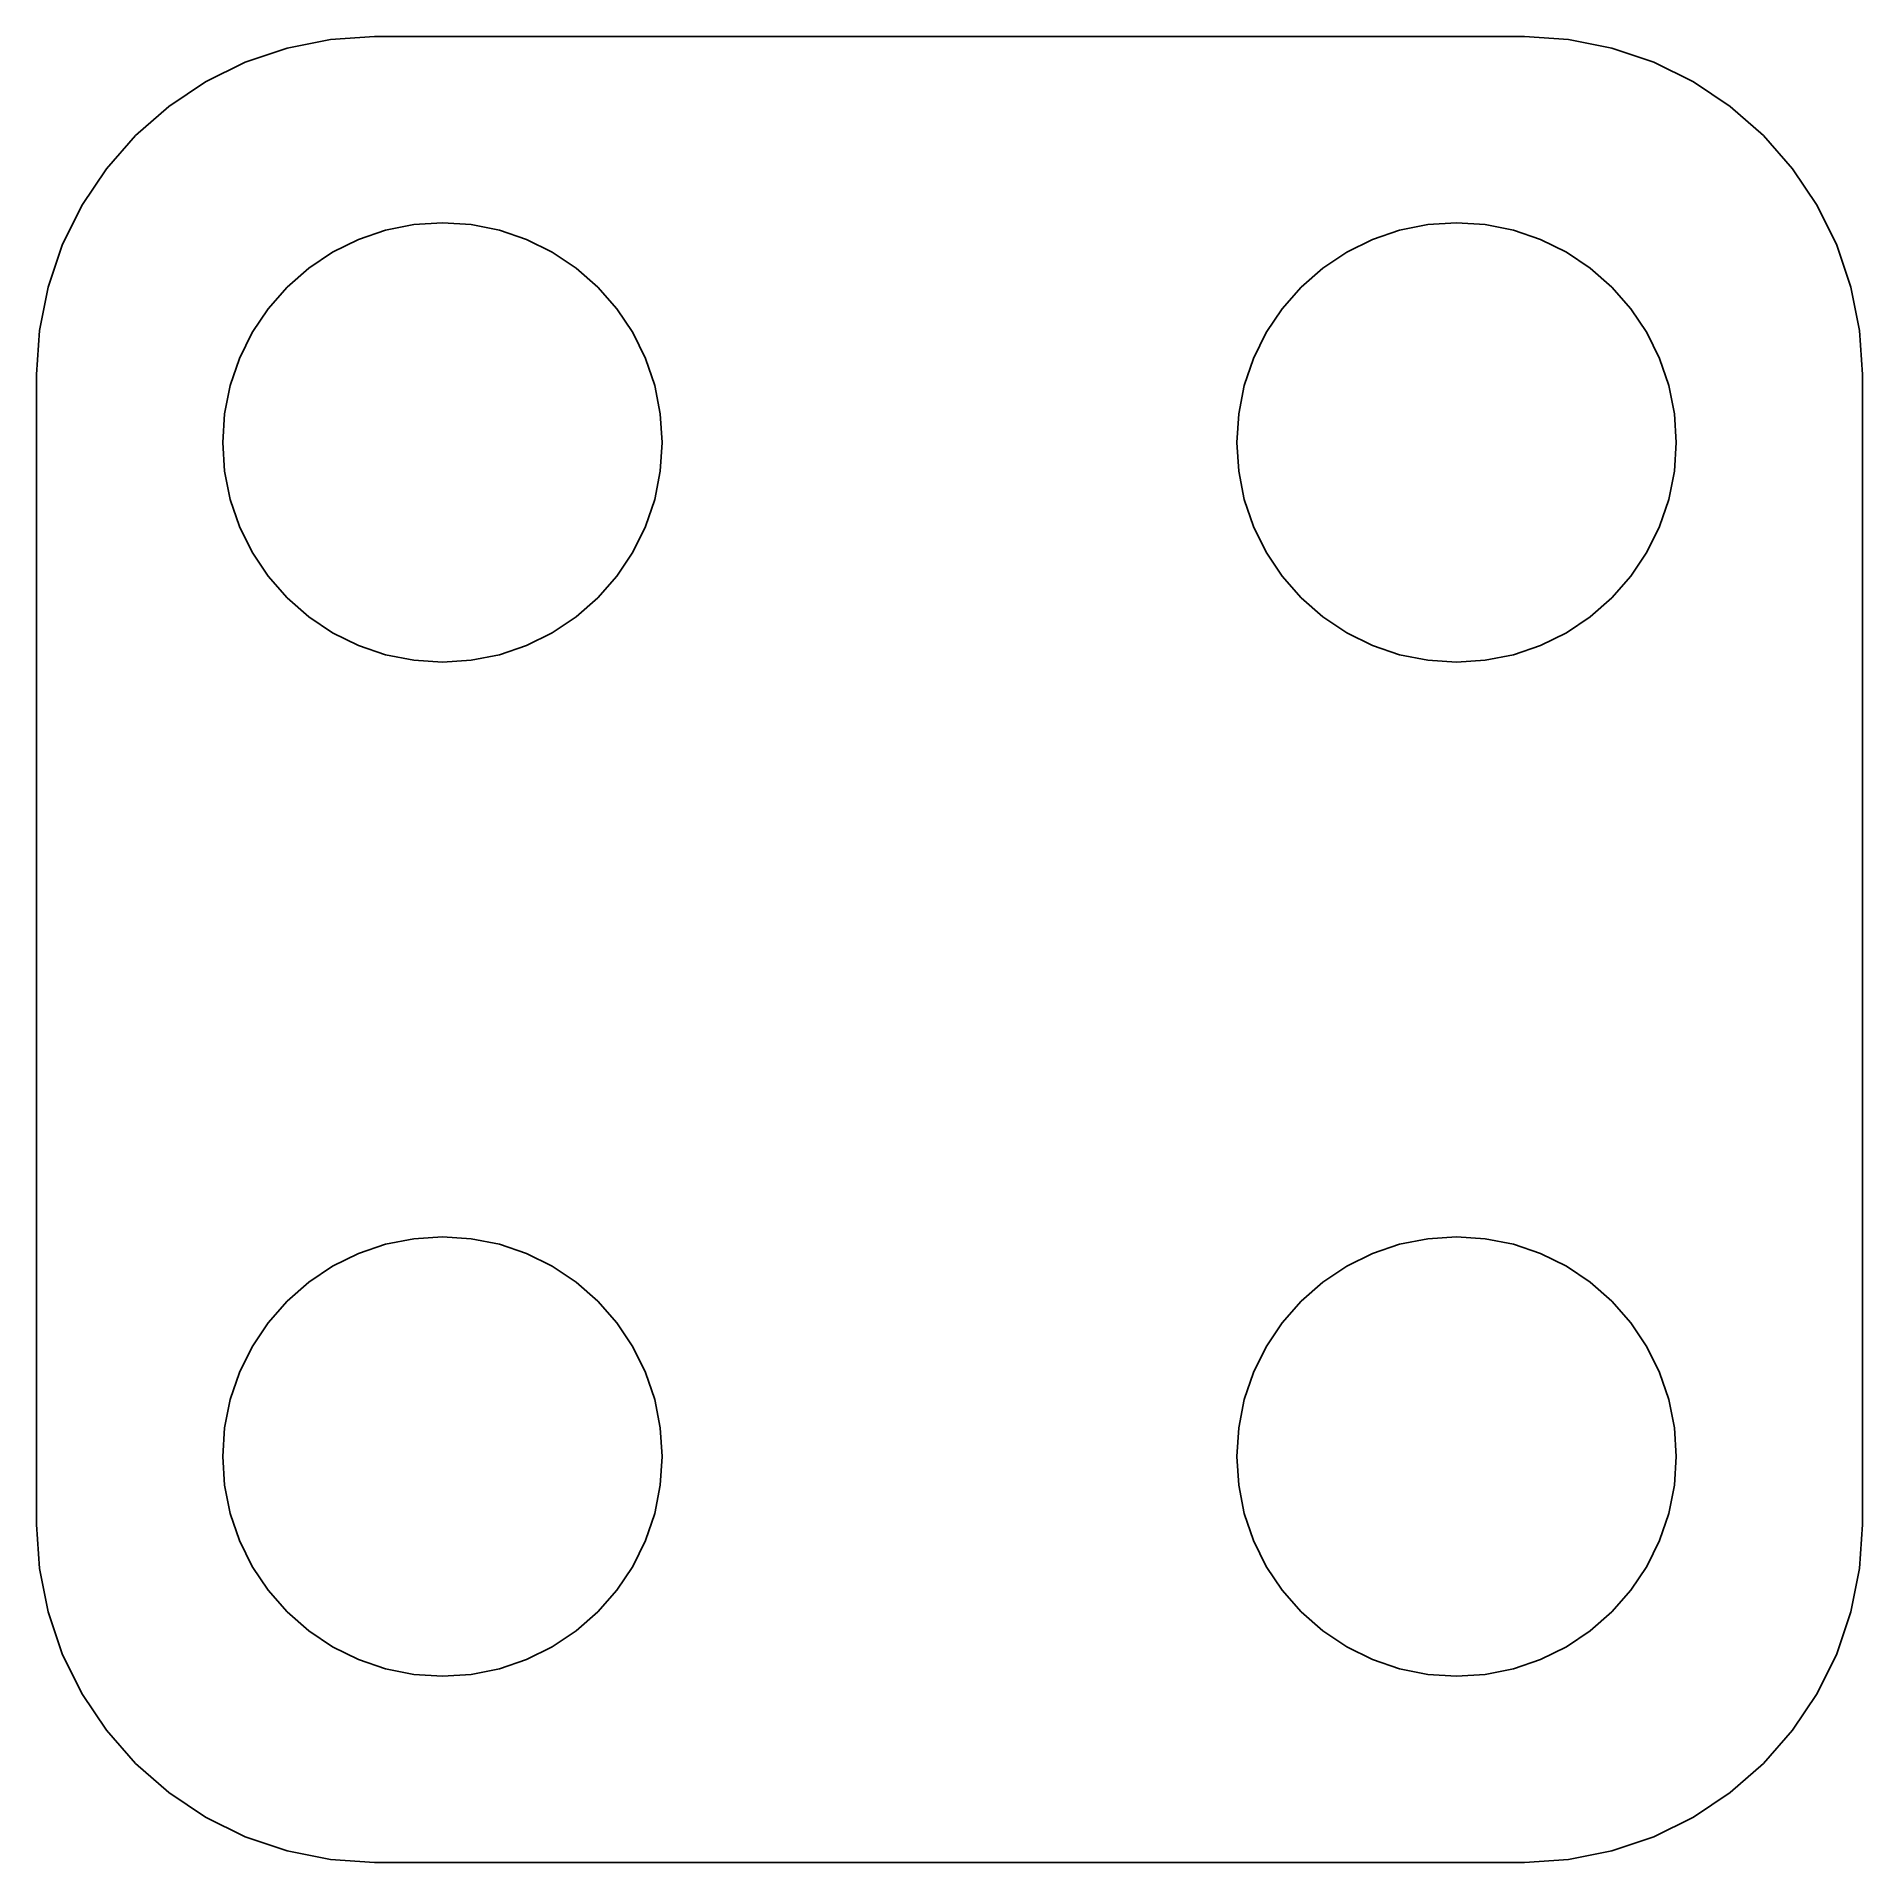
# Model space of a CAD drawing. Header units: metres. Extents: x -13.5 to 13.5, y -13.5 to 13.5.
import ezdxf

# ---------------------------------------------------------------- set-up
doc = ezdxf.new("R2010")
doc.units = ezdxf.units.M

msp = doc.modelspace()

# ---------------------------------------------------------------- linework, layer by layer
for p, q in [((-8.50499, 13.505), (-9.15762, 13.4622)), ((8.50499, 13.505), (-8.50499, 13.505)), ((9.15762, 13.4622), (8.50499, 13.505)), ((-9.79909, 13.3346), (-10.4184, 13.1244)), ((-9.15762, 13.4622), (-9.79909, 13.3346)), ((9.79909, 13.3346), (9.15762, 13.4622)), ((10.4184, 13.1244), (9.79909, 13.3346)), ((-10.4184, 13.1244), (-11.005, 12.8351)), ((11.005, 12.8351), (10.4184, 13.1244)), ((-11.005, 12.8351), (-11.5488, 12.4718)), ((11.5488, 12.4718), (11.005, 12.8351)), ((-11.5488, 12.4718), (-12.0405, 12.0405)), ((12.0405, 12.0405), (11.5488, 12.4718)), ((-12.0405, 12.0405), (-12.4718, 11.5488)), ((12.4718, 11.5488), (12.0405, 12.0405)), ((-12.4718, 11.5488), (-12.8351, 11.005)), ((12.8351, 11.005), (12.4718, 11.5488)), ((-12.8351, 11.005), (-13.1244, 10.4184)), ((13.1244, 10.4184), (12.8351, 11.005)), ((-8.74371, 10.5026), (-8.34116, 10.6393)), ((-8.34116, 10.6393), (-7.92421, 10.7222)), ((-7.92421, 10.7222), (-7.5, 10.75)), ((-7.5, 10.75), (-7.07578, 10.7222)), ((-7.07578, 10.7222), (-6.65883, 10.6393)), ((-6.65883, 10.6393), (-6.25627, 10.5026)), ((6.25627, 10.5026), (6.65883, 10.6393)), ((6.65883, 10.6393), (7.07578, 10.7222)), ((7.07578, 10.7222), (7.5, 10.75)), ((7.5, 10.75), (7.92421, 10.7222)), ((7.92421, 10.7222), (8.34116, 10.6393)), ((8.34116, 10.6393), (8.74371, 10.5026)), ((-13.1244, 10.4184), (-13.3346, 9.79909)), ((-9.47847, 10.0784), (-9.125, 10.3146)), ((-9.125, 10.3146), (-8.74371, 10.5026)), ((-6.25627, 10.5026), (-5.875, 10.3146)), ((-5.875, 10.3146), (-5.52151, 10.0784)), ((5.52151, 10.0784), (5.875, 10.3146)), ((5.875, 10.3146), (6.25627, 10.5026)), ((8.74371, 10.5026), (9.125, 10.3146)), ((9.125, 10.3146), (9.47847, 10.0784)), ((13.3346, 9.79909), (13.1244, 10.4184)), ((-9.7981, 9.7981), (-9.47847, 10.0784)), ((-5.52151, 10.0784), (-5.20189, 9.7981)), ((5.20189, 9.7981), (5.52151, 10.0784)), ((9.47847, 10.0784), (9.7981, 9.7981)), ((-13.3346, 9.79909), (-13.4622, 9.15762)), ((-10.0784, 9.47847), (-9.7981, 9.7981)), ((-5.20189, 9.7981), (-4.9216, 9.47847)), ((4.9216, 9.47847), (5.20189, 9.7981)), ((9.7981, 9.7981), (10.0784, 9.47847)), ((13.4622, 9.15762), (13.3346, 9.79909)), ((-10.3146, 9.125), (-10.0784, 9.47847)), ((-4.9216, 9.47847), (-4.68541, 9.125)), ((4.68541, 9.125), (4.9216, 9.47847)), ((10.0784, 9.47847), (10.3146, 9.125)), ((-13.4622, 9.15762), (-13.505, 8.50499)), ((-10.5026, 8.74371), (-10.3146, 9.125)), ((-4.68541, 9.125), (-4.49739, 8.74371)), ((4.49739, 8.74371), (4.68541, 9.125)), ((10.3146, 9.125), (10.5026, 8.74371)), ((13.505, 8.50499), (13.4622, 9.15762)), ((-10.6393, 8.34116), (-10.5026, 8.74371)), ((-4.49739, 8.74371), (-4.36073, 8.34116)), ((4.36073, 8.34116), (4.49739, 8.74371)), ((10.5026, 8.74371), (10.6393, 8.34116)), ((-13.505, 8.50499), (-13.505, -8.50499)), ((13.505, -8.50499), (13.505, 8.50499)), ((-10.7222, 7.92421), (-10.6393, 8.34116)), ((-4.36073, 8.34116), (-4.2778, 7.92421)), ((4.2778, 7.92421), (4.36073, 8.34116)), ((10.6393, 8.34116), (10.7222, 7.92421)), ((-10.75, 7.5), (-10.7222, 7.92421)), ((-4.2778, 7.92421), (-4.25, 7.5)), ((4.25, 7.5), (4.2778, 7.92421)), ((10.7222, 7.92421), (10.75, 7.5)), ((-10.7222, 7.07578), (-10.75, 7.5)), ((-4.25, 7.5), (-4.2778, 7.07578)), ((4.2778, 7.07578), (4.25, 7.5)), ((10.75, 7.5), (10.7222, 7.07578)), ((-10.6393, 6.65883), (-10.7222, 7.07578)), ((-4.2778, 7.07578), (-4.36073, 6.65883)), ((4.36073, 6.65883), (4.2778, 7.07578)), ((10.7222, 7.07578), (10.6393, 6.65883)), ((-10.5026, 6.25627), (-10.6393, 6.65883)), ((-4.36073, 6.65883), (-4.49739, 6.25627)), ((4.49739, 6.25627), (4.36073, 6.65883)), ((10.6393, 6.65883), (10.5026, 6.25627)), ((-10.3146, 5.875), (-10.5026, 6.25627)), ((-4.49739, 6.25627), (-4.68541, 5.875)), ((4.68541, 5.875), (4.49739, 6.25627)), ((10.5026, 6.25627), (10.3146, 5.875)), ((-10.0784, 5.52151), (-10.3146, 5.875)), ((-4.68541, 5.875), (-4.9216, 5.52151)), ((4.9216, 5.52151), (4.68541, 5.875)), ((10.3146, 5.875), (10.0784, 5.52151)), ((-9.7981, 5.20189), (-10.0784, 5.52151)), ((-4.9216, 5.52151), (-5.20189, 5.20189)), ((5.20189, 5.20189), (4.9216, 5.52151)), ((10.0784, 5.52151), (9.7981, 5.20189)), ((-9.47847, 4.9216), (-9.7981, 5.20189)), ((-5.20189, 5.20189), (-5.52151, 4.9216)), ((5.52151, 4.9216), (5.20189, 5.20189)), ((9.7981, 5.20189), (9.47847, 4.9216)), ((-9.125, 4.68541), (-9.47847, 4.9216)), ((-5.52151, 4.9216), (-5.875, 4.68541)), ((5.875, 4.68541), (5.52151, 4.9216)), ((9.47847, 4.9216), (9.125, 4.68541)), ((-8.74371, 4.49739), (-9.125, 4.68541)), ((-5.875, 4.68541), (-6.25627, 4.49739)), ((6.25627, 4.49739), (5.875, 4.68541)), ((9.125, 4.68541), (8.74371, 4.49739)), ((-8.34116, 4.36073), (-8.74371, 4.49739)), ((-7.92421, 4.2778), (-8.34116, 4.36073)), ((-6.65883, 4.36073), (-7.07578, 4.2778)), ((-6.25627, 4.49739), (-6.65883, 4.36073)), ((6.65883, 4.36073), (6.25627, 4.49739)), ((7.07578, 4.2778), (6.65883, 4.36073)), ((8.34116, 4.36073), (7.92421, 4.2778)), ((8.74371, 4.49739), (8.34116, 4.36073)), ((-7.5, 4.25), (-7.92421, 4.2778)), ((-7.07578, 4.2778), (-7.5, 4.25)), ((7.5, 4.25), (7.07578, 4.2778)), ((7.92421, 4.2778), (7.5, 4.25)), ((-8.34116, -4.36073), (-7.92421, -4.2778)), ((-7.92421, -4.2778), (-7.5, -4.25)), ((-7.5, -4.25), (-7.07578, -4.2778)), ((-7.07578, -4.2778), (-6.65883, -4.36073)), ((6.65883, -4.36073), (7.07578, -4.2778)), ((7.07578, -4.2778), (7.5, -4.25)), ((7.5, -4.25), (7.92421, -4.2778)), ((7.92421, -4.2778), (8.34116, -4.36073)), ((-9.125, -4.68541), (-8.74371, -4.49739)), ((-8.74371, -4.49739), (-8.34116, -4.36073)), ((-6.65883, -4.36073), (-6.25627, -4.49739)), ((-6.25627, -4.49739), (-5.875, -4.68541)), ((5.875, -4.68541), (6.25627, -4.49739)), ((6.25627, -4.49739), (6.65883, -4.36073)), ((8.34116, -4.36073), (8.74371, -4.49739)), ((8.74371, -4.49739), (9.125, -4.68541)), ((-9.47847, -4.9216), (-9.125, -4.68541)), ((-5.875, -4.68541), (-5.52151, -4.9216)), ((5.52151, -4.9216), (5.875, -4.68541)), ((9.125, -4.68541), (9.47847, -4.9216)), ((-9.7981, -5.20189), (-9.47847, -4.9216)), ((-5.52151, -4.9216), (-5.20189, -5.20189)), ((5.20189, -5.20189), (5.52151, -4.9216)), ((9.47847, -4.9216), (9.7981, -5.20189)), ((-10.0784, -5.52151), (-9.7981, -5.20189)), ((-5.20189, -5.20189), (-4.9216, -5.52151)), ((4.9216, -5.52151), (5.20189, -5.20189)), ((9.7981, -5.20189), (10.0784, -5.52151)), ((-10.3146, -5.875), (-10.0784, -5.52151)), ((-4.9216, -5.52151), (-4.68541, -5.875)), ((4.68541, -5.875), (4.9216, -5.52151)), ((10.0784, -5.52151), (10.3146, -5.875)), ((-10.5026, -6.25627), (-10.3146, -5.875)), ((-4.68541, -5.875), (-4.49739, -6.25627)), ((4.49739, -6.25627), (4.68541, -5.875)), ((10.3146, -5.875), (10.5026, -6.25627)), ((-10.6393, -6.65883), (-10.5026, -6.25627)), ((-4.49739, -6.25627), (-4.36073, -6.65883)), ((4.36073, -6.65883), (4.49739, -6.25627)), ((10.5026, -6.25627), (10.6393, -6.65883)), ((-10.7222, -7.07578), (-10.6393, -6.65883)), ((-4.36073, -6.65883), (-4.2778, -7.07578)), ((4.2778, -7.07578), (4.36073, -6.65883)), ((10.6393, -6.65883), (10.7222, -7.07578)), ((-10.75, -7.5), (-10.7222, -7.07578)), ((-4.2778, -7.07578), (-4.25, -7.5)), ((4.25, -7.5), (4.2778, -7.07578)), ((10.7222, -7.07578), (10.75, -7.5)), ((-10.7222, -7.92421), (-10.75, -7.5)), ((-4.25, -7.5), (-4.2778, -7.92421)), ((4.2778, -7.92421), (4.25, -7.5)), ((10.75, -7.5), (10.7222, -7.92421)), ((-10.6393, -8.34116), (-10.7222, -7.92421)), ((-4.2778, -7.92421), (-4.36073, -8.34116)), ((4.36073, -8.34116), (4.2778, -7.92421)), ((10.7222, -7.92421), (10.6393, -8.34116)), ((-10.5026, -8.74371), (-10.6393, -8.34116)), ((-4.36073, -8.34116), (-4.49739, -8.74371)), ((4.49739, -8.74371), (4.36073, -8.34116)), ((10.6393, -8.34116), (10.5026, -8.74371)), ((-13.505, -8.50499), (-13.4622, -9.15762)), ((13.4622, -9.15762), (13.505, -8.50499)), ((-10.3146, -9.125), (-10.5026, -8.74371)), ((-4.49739, -8.74371), (-4.68541, -9.125)), ((4.68541, -9.125), (4.49739, -8.74371)), ((10.5026, -8.74371), (10.3146, -9.125)), ((-13.4622, -9.15762), (-13.3346, -9.79909)), ((-10.0784, -9.47847), (-10.3146, -9.125)), ((-4.68541, -9.125), (-4.9216, -9.47847)), ((4.9216, -9.47847), (4.68541, -9.125)), ((10.3146, -9.125), (10.0784, -9.47847)), ((13.3346, -9.79909), (13.4622, -9.15762)), ((-9.7981, -9.7981), (-10.0784, -9.47847)), ((-4.9216, -9.47847), (-5.20189, -9.7981)), ((5.20189, -9.7981), (4.9216, -9.47847)), ((10.0784, -9.47847), (9.7981, -9.7981)), ((-13.3346, -9.79909), (-13.1244, -10.4184)), ((-9.47847, -10.0784), (-9.7981, -9.7981)), ((-5.20189, -9.7981), (-5.52151, -10.0784)), ((5.52151, -10.0784), (5.20189, -9.7981)), ((9.7981, -9.7981), (9.47847, -10.0784)), ((13.1244, -10.4184), (13.3346, -9.79909)), ((-9.125, -10.3146), (-9.47847, -10.0784)), ((-5.52151, -10.0784), (-5.875, -10.3146)), ((5.875, -10.3146), (5.52151, -10.0784)), ((9.47847, -10.0784), (9.125, -10.3146)), ((-13.1244, -10.4184), (-12.8351, -11.005)), ((-8.74371, -10.5026), (-9.125, -10.3146)), ((-8.34116, -10.6393), (-8.74371, -10.5026)), ((-6.25627, -10.5026), (-6.65883, -10.6393)), ((-5.875, -10.3146), (-6.25627, -10.5026)), ((6.25627, -10.5026), (5.875, -10.3146)), ((6.65883, -10.6393), (6.25627, -10.5026)), ((8.74371, -10.5026), (8.34116, -10.6393)), ((9.125, -10.3146), (8.74371, -10.5026)), ((12.8351, -11.005), (13.1244, -10.4184)), ((-7.92421, -10.7222), (-8.34116, -10.6393)), ((-7.5, -10.75), (-7.92421, -10.7222)), ((-7.07578, -10.7222), (-7.5, -10.75)), ((-6.65883, -10.6393), (-7.07578, -10.7222)), ((7.07578, -10.7222), (6.65883, -10.6393)), ((7.5, -10.75), (7.07578, -10.7222)), ((7.92421, -10.7222), (7.5, -10.75)), ((8.34116, -10.6393), (7.92421, -10.7222)), ((-12.8351, -11.005), (-12.4718, -11.5488)), ((12.4718, -11.5488), (12.8351, -11.005)), ((-12.4718, -11.5488), (-12.0405, -12.0405)), ((12.0405, -12.0405), (12.4718, -11.5488)), ((-12.0405, -12.0405), (-11.5488, -12.4718)), ((11.5488, -12.4718), (12.0405, -12.0405)), ((-11.5488, -12.4718), (-11.005, -12.8351)), ((11.005, -12.8351), (11.5488, -12.4718)), ((-11.005, -12.8351), (-10.4184, -13.1244)), ((10.4184, -13.1244), (11.005, -12.8351)), ((-10.4184, -13.1244), (-9.79909, -13.3346)), ((9.79909, -13.3346), (10.4184, -13.1244)), ((-9.79909, -13.3346), (-9.15762, -13.4622)), ((-9.15762, -13.4622), (-8.50499, -13.505)), ((-8.50499, -13.505), (8.50499, -13.505)), ((8.50499, -13.505), (9.15762, -13.4622)), ((9.15762, -13.4622), (9.79909, -13.3346))]:
    msp.add_line(p, q)

doc.saveas('drawing.dxf')
